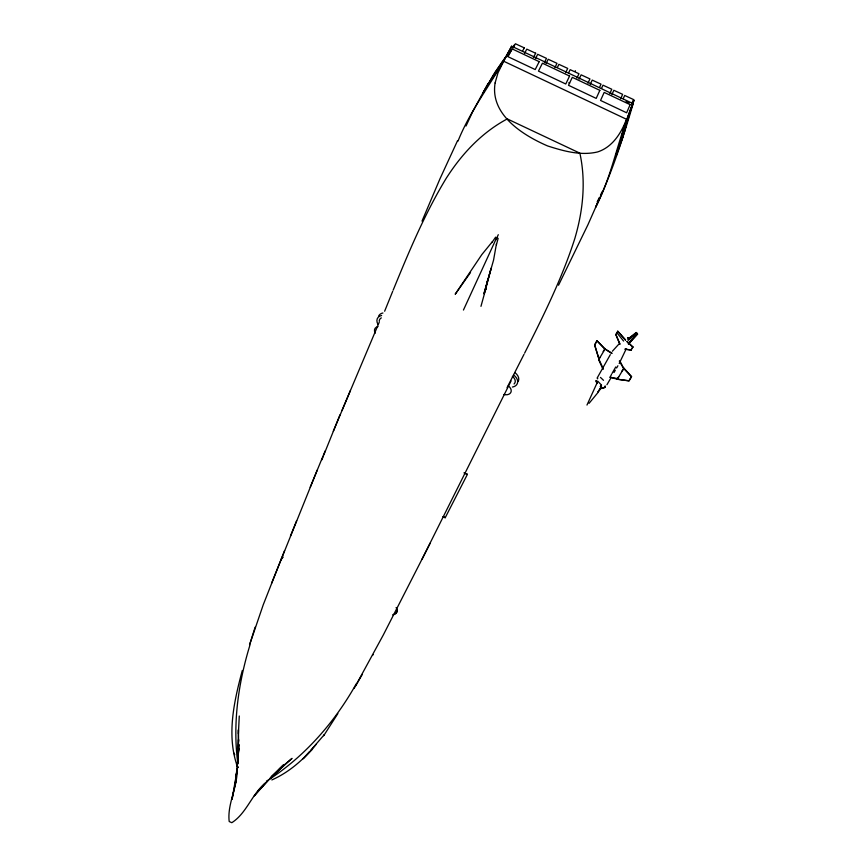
<?xml version="1.0" encoding="UTF-8"?>
<svg xmlns="http://www.w3.org/2000/svg" width="866" height="866" viewBox="0 0 866 866"><rect width="100%" height="100%" fill="white"/><g stroke="black" fill="none" stroke-linecap="round" stroke-linejoin="round"><path stroke-width="1.3" d="M629.333 112.84L626.822 120.504M238.594 741.264L238.41 729.767L238.193 757.988L238.518 739.532L237.565 763.92L238.886 744.489L237.381 765.273L238.832 748.246L235.498 783.21L237.122 768.467L235.032 785.029L232.056 799.275L237.132 770.22C237.349 787.573 227.087 804.438 229.198 821.509L231.796 822.7C246.366 813.531 251.919 794.219 265.169 783.124L254.29 795.832L267.681 780.915M628.803 116.185L631.141 108.477M628.781 116.076L624.31 126.479L631.953 106.615L627.774 118.361M632.353 104.385L629.474 111.995M238.399 733.664L239.276 716.009M632.732 103.292L634.139 100.012L631.444 107.676M605.031 386.149L604.901 387.254L602.4 387.914M605.204 386.149L605.063 387.362L603.429 388.239L600.333 386.745L601.913 387.806M524.45 47.608L522.566 51.007M596.122 381.722L596.252 380.618M535.74 53.14L533.413 57.448M496.456 243.79L493.555 260.125L483.921 293.801L491.152 268.168L484.982 291.755L487.515 280.497M596.089 380.51L596.869 383.551L597.648 381.062L601.047 384.634L600.484 386.669M597.572 378.843L597.67 378.117M622.448 134.403L623.856 128.363L627.363 120.136L623.942 133.548L620.446 141.764L623.856 128.363L620.446 141.764M512.044 49.362L507.768 56.258M623.942 133.548L627.363 120.136M242.307 670.49C233.982 701.471 226.329 735.591 237.501 766.886M496.413 244.764L498.145 238.312M484.982 291.755L486.064 287.826L480.966 306.348M626.757 121.348L624.57 129.066M249.873 645.332C238.291 683.231 232.597 723.402 237.76 762.892M255.134 627.146L249.549 644.932L263.232 604.814L284.589 550.592M616.127 154.429L617.306 150.76M618.909 146.159L620.944 139.978M621.582 138.192L623.769 130.474M623.856 132.541L625.458 127.54M586.975 405.061L597.313 382.371M626.15 349.02L619.19 363.504M633.143 103.671C622.806 138.961 611.526 174.077 595.527 207.353C612.912 174.531 617.967 137.261 633.143 103.671L511.633 46.212L499.866 67.494L505.928 56.929M271.556 583.305L317.216 470.151M290.456 536.032L296.637 520.683M321.849 459.868L323.31 456.252M323.7 455.213L339.97 414.857M384.634 311.23L392.699 291.322M393.175 290.142C408.936 251.66 424.99 213.047 446.726 177.476L447.17 176.848C462.552 153.055 482.254 132.281 507.27 118.913L579.874 153.163C585.957 181.048 583.164 209.702 575.23 237.089L575.035 237.847C562.315 277.921 543.512 315.679 524.623 353.122M310.19 487.255L325.172 450.894M495.882 239.655L496.727 237.609L463.44 310.05M333.313 431.279L350.405 390.49M341.951 410.614L379.297 322.109M422.002 221.111L439.939 178.883L457.508 140.768M625.512 126.869L628.575 116.997L626.692 121.392M631.585 103.888L633.468 99.514L624.667 95.455L623.239 98.724M464.252 472.804L467.369 474.46L464.176 472.977M443.165 516.742L445.232 517.706L443.24 516.569M601.469 387.719L600.917 388.542M620.716 98.702L622.622 94.34L613.832 90.281L611.894 94.632M609.848 93.593L611.786 89.241L602.985 85.182L601.513 88.44M599.359 198.92L587.938 224.738L558.527 285.228M599.543 87.401L601.026 84.154L592.225 80.094L590.222 84.413M495.937 239.763L498.286 234.697M457.995 141.115C471.591 107.07 495.33 78.752 511.633 46.212M587.927 83.233L589.93 78.914L581.129 74.844L579.105 79.152M605.031 349.085L596.923 340.749L594.574 345.014L599.131 359.552M466.016 126.014L472.652 111.725L488.034 83.515M598.687 359.726L605.237 348.662M623.877 368.732L619.861 360.949M576.929 78.027L578.975 73.729L570.164 69.659L568.616 72.885M631.552 376.591L628.943 380.888L617.317 379.221L623.953 368.169L631.552 376.591L629.084 380.791L617.317 379.221L610.054 377.251L611.526 374.415M565.639 72.69L567.706 68.403L558.895 64.333L557.325 67.537M569.081 82.995L569.438 82.584M597.139 202.016L599.38 197.405M600.506 195.099L602.184 191.646M597.096 340.684L594.736 344.949L598.763 358.34M554.889 67.613L556.99 63.326L548.178 59.267L546.056 63.532M511.037 381.008L422.132 559.046M544.357 62.633L546.489 58.368L537.678 54.298L535.524 58.552M507.043 387.676L514.307 373.398M514.913 372.207L524.017 354.313M430.24 543.069L383.259 635.059L355.623 685.796M604.879 348.933L612.067 353.187M445.232 517.706L467.434 474.287M524.569 53.367L526.766 49.135L535.578 53.205M617.317 379.221L618.67 376.742M513.051 47.229L514.166 45.119L512.78 47.424M513.17 47.976L515.4 43.755L524.211 47.825M493.674 74.703L482.817 93.322L494.713 72.744L504.975 57.849M599.976 357.214L598.655 359.704L602.963 369.187M372.586 655.432L373.084 654.523M598.98 390.685L601.221 387.156M356.229 683.869C334.482 722.709 304.096 757.295 266.36 781.24M597.085 378.139L610.313 354.659M337.848 713.595L323.722 735.689L324.1 734.866L310.916 750.151M619.796 344.224L615.813 334.449L617.718 331.191L625.642 339.97M601.556 385.132L600.398 387.048M612.013 373.473L615.748 366.968M614.026 372.488L615.315 370.237M616.614 367.996L617.902 365.755M624.938 349.193L630.903 350.059L632.981 346.952L627.19 341.54M630.903 350.059L632.981 346.952M605.085 348.522L603.201 351.455M606.925 384.742L610.692 378.29M354.032 688.502L362.443 674.17M575.23 71.228L575.305 70.698M569.2 82.627L569.633 83.114M618.118 378.659L610.054 377.251M621.961 371.027L624.083 368.31M491.856 242.621L495.633 237.132M600.268 389.007L601.318 387.903M470.509 272.519L455.191 294.256L481.81 254.615L492.245 241.82M599.434 390.155L598.179 391.562M598.276 392.168L589.075 403.318M612.37 351.239L618.909 344.062M598.785 390.653L601.664 387.254M628.987 342.644L632.602 338.649M628.543 344.127L637.571 334.135L636.174 332.512L628.359 338.714M598.016 391.735L601.296 388.12M316.306 744.208C304.118 759.038 289.536 772.115 271.837 779.941M309.714 751.472L302.992 758.822L312.507 749.198M617.718 331.191L625.458 340.165M615.813 334.449L619.98 344.029M628.196 343.824L637.452 333.984M257.548 791.394L283.377 764.992L269.748 778.74L282.998 765.674L270.798 777.636L284.394 764.537L271.762 776.629L292.026 758.378L279.415 769.008M599.532 389.343L601.188 387.806M628.694 339.017L636.348 332.717M628.207 340.295L636.813 333.204L636.174 332.512M636.64 332.988L627.872 339.689M625.252 349.128L631.217 350.005M626.075 101.344L629.376 102.87M603.515 380.315L600.463 377.414M604.76 348.803L611.688 353.512M626.876 341.605L632.667 347.017M596.923 340.749L604.793 348.825M636.997 333.507L637.571 334.135M631.422 376.688L623.585 368.418L619.32 361.1M616.852 332.717L623.585 341.052M598.98 359.422L603.331 368.873M234.026 753.063L234.762 754.903M237.89 767.763L236.526 764.202L237.479 766.702M237.739 767.233L236.873 764.949L237.771 767.384M237.219 765.858L237.641 767.081M513.765 375.162A9.537 6.755 23.3 0 1 517.651 382.296A9.537 6.755 23.3 0 1 512.412 387.037M512.391 376.407A7.047 4.99 23.3 0 1 514.079 383.984M508.299 385.911A7.08 4.99 23.3 0 1 510.832 392.439A7.08 4.99 23.3 0 1 503.871 394.485M514.869 372.586A9.515 6.755 23.2 0 1 518.236 381.419M378.572 316.242A9.558 6.755 27.9 0 1 382.924 312.994M375.27 333.139A7.112 4.99 27.9 0 1 377.966 326.601M377.977 324.349A9.569 6.755 27.9 0 1 381.625 315.484M379.243 321.102A7.08 4.99 27.9 0 1 381.332 317.887M396.119 607.499A8.909 5.337 23.8 0 1 394.214 614.037M396.563 609.209A8.909 5.337 23.8 0 1 392.634 614.828M281.418 559.653A9.006 5.38 26.3 0 1 281.656 558.624M282.197 557.726A9.006 5.38 26.3 0 1 283.02 557.011M281.179 560.129A9.017 5.38 26.3 0 1 282.781 557.487M495.114 82.919C489.864 114.42 522.512 135.053 547.572 145.932C563.614 151.063 580.729 155.945 597.572 151.951C612.414 147.188 621.279 133.137 626.475 119.259L503.698 61.237L497.972 72.831L495.114 82.919M619.818 144.081L616.062 156.205L623.293 135.919L619.818 144.081M627.677 337.729L628.597 338.335L627.677 337.729M630.123 104.667L626.638 112.775L600.549 100.445L604.176 92.402L630.123 104.667M599.846 90.356L596.198 98.388L568.518 85.301L572.307 77.334L599.846 90.356M569.579 76.046L565.769 84.002L538.468 71.099L542.43 63.207L569.579 76.046M539.193 61.67L535.21 69.561L507.941 56.669L512.066 48.853L539.193 61.67M495.038 72.668L490.849 80.57L498.675 69.226L502.865 61.302L495.038 72.668"/></g></svg>
